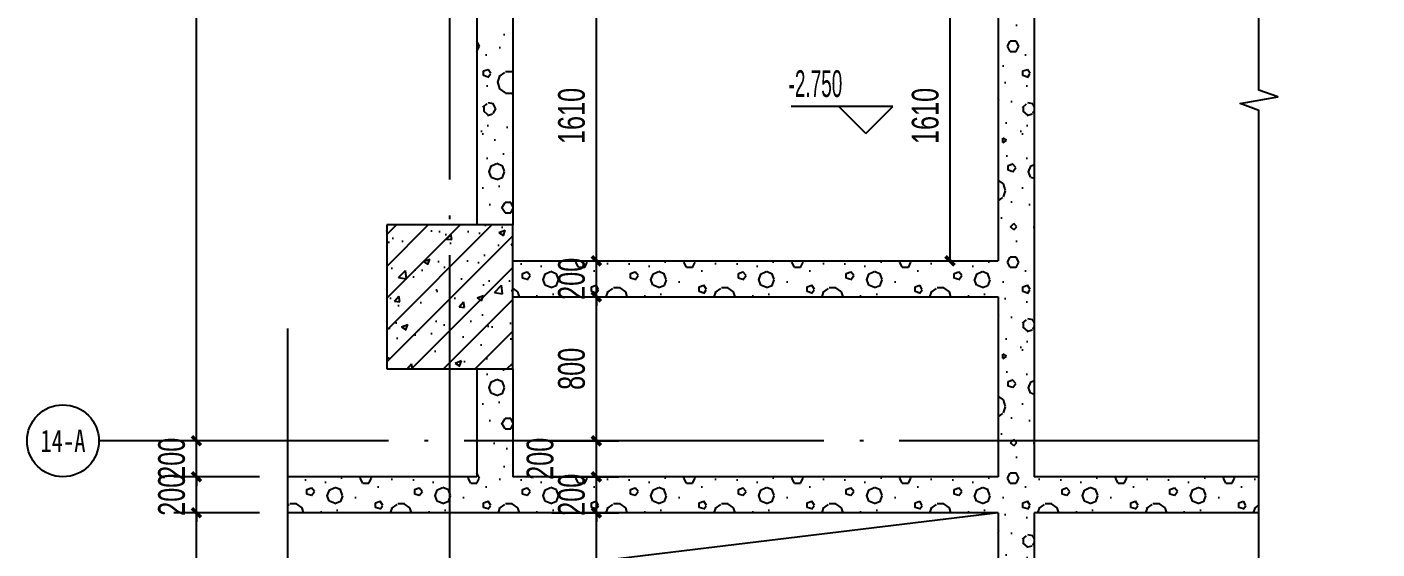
# Model space of a CAD drawing. Extents: x -26219 to 315419, y -160410 to -120810.
# Drawn here: x 240460 to 247967, y -135821 to -132921 of the extents above; entities that cross this region are included whole.
import ezdxf
from ezdxf.enums import TextEntityAlignment as Align
from ezdxf.xclip import XClip

# ---------------------------------------------------------------- set-up
doc = ezdxf.new("R2010")
doc.units = 0
doc.header["$LTSCALE"] = 1000
doc.header["$MEASUREMENT"] = 0
doc.header["$XCLIPFRAME"] = 0
doc.linetypes.add('104-14# 核心筒$2$DOTE', pattern=[2.42, 2, -0.2, 0.02, -0.2])
doc.linetypes.add('104-14# 核心筒$3$DOTE', pattern=[2.42, 2, -0.2, 0.02, -0.2])
for name, color, linetype in [('01-标注_尺寸', 124, 'Continuous'), ('01-标注_标高', 200, 'Continuous'), ('01-标注_符号', 200, 'Continuous'), ('02-TEXT_标注', 130, 'Continuous'), ('05-填充_天正', 26, 'Continuous'), ('104-13#14# B1核心筒$0$05-填充_天正', 26, 'Continuous'), ('104-13#14# B1核心筒$0$A_STR-砌块墙', 121, 'Continuous'), ('104-14# 核心筒$2$01-标注_轴线坐标', 132, 'Continuous'), ('104-14# 核心筒$2$A_AXIS-轴线', 36, '104-14# 核心筒$2$DOTE'), ('104-14# 核心筒$2$AXIS_TEXT', 7, 'Continuous'), ('104-14# 核心筒$3$A_AXIS-轴线', 36, '104-14# 核心筒$3$DOTE'), ('A-E_楼梯', 171, 'Continuous'), ('A_STR-砌块墙', 121, 'Continuous'), ('A_STR-砼柱', 51, 'Continuous')]:
    doc.layers.add(name, color=color, linetype=linetype)
doc.styles.add('104-14# 核心筒$3$_TCH_AXIS', font='STXIHEI_0.TTF', dxfattribs={"width": 0.75})
doc.styles.add('_TCH_DIM', font='ros.shx', dxfattribs={"width": 0.75, "bigfont": 'jd.shx'})
doc.styles.add('_TCH_DIM_T3', font='ros.shx', dxfattribs={"width": 0.705882, "bigfont": 'jd.shx'})
doc.dimstyles.new('_TCH_ARCH&&50', dxfattribs={"dimtxt": 148.75, "dimasz": 50, "dimexe": 125, "dimexo": 150, "dimgap": 63.125, "dimtad": 1, "dimdec": 0, "dimzin": 0, "dimdsep": 46, "dimtxsty": '_TCH_DIM_T3', "dimblk": 'ARCHTICK', "dimcen": 0.09, "dimclrt": 7, "dimazin": 2, "dimtfac": 1, "dimtdec": 0, "dimtix": 1, "dimtmove": 2, "dimatfit": 3, "dimfxl": 0, "dimtolj": 1, "dimtzin": 0, "dimarcsym": 0})
pattern_1 = [(0, (177, -183), (300, 600), [0, -600]), (0, (-174, -264), (300, 600), [0, -600]), (0, (21, -270), (300, 600), [0, -600]), (0, (234, -93), (300, 600), [0, -600]), (0, (-15, -300), (300, 600), [0, -600]), (0, (294, 285), (300, 600), [0, -600]), (0, (111, 237), (300, 600), [0, -600]), (0, (207, 162), (300, 600), [0, -600]), (0, (-282, 150), (300, 600), [0, -600]), (0, (12, 123), (300, 600), [0, -600]), (0, (-102, -30), (300, 600), [0, -600]), (0, (-96, -255), (300, 600), [0, -600]), (0, (129, -279), (300, 600), [0, -600]), (0, (294, -15), (300, 600), [0, -600]), (0, (-267, -108), (300, 600), [0, -600]), (0, (-216, -6), (300, 600), [0, -600]), (0, (18, -48), (300, 600), [0, -600]), (0, (-66, -135), (300, 600), [0, -600]), (0, (-114, 63), (300, 600), [0, -600]), (0, (-39, 288), (300, 600), [0, -600]), (0, (-243, -234), (300, 600), [0, -600]), (0, (87, 165), (300, 600), [0, -600]), (0, (-192, 174), (300, 600), [0, -600]), (0, (-240, 252), (300, 600), [0, -600]), (130.601294, (257.143, 97.143), (-1499.9999834, 1800.000008), [26.3416, -11037.111]), (18.43495, (214.29, 108.57), (1499.999994, 599.999996), [27.1052, -3767.6279]), (90, (214.3, 82.86), (300, 600), [25.7143, -1174.2857]), (161.56505, (240, 74.29), (-1500.000008, 599.999955), [27.1052, -3767.6279]), (53.1301, (240, 74.29), (300, 600), [28.5714, -2971.4285]), (135, (262.86, -231.43), (-300.00004, 599.99996), [24.2437, -1672.8126]), (45, (228.57, -231.43), (300, 600), [24.2437, -1672.8126]), (135, (245.71, -248.57), (-300.00004, 599.99996), [24.2437, -1672.8126]), (45, (245.71, -248.57), (300, 600), [24.2437, -1672.8126]), (116.56505, (-25.7, 171.43), (-5e-05, 1200), [31.9438, -638.8765]), (180, (-40, 200), (-300, 600), [34.2857, -565.7142]), (63.43495, (-88.57, 171.43), (3e-06, 1200), [31.9438, -638.8765]), (116.56505, (-74.3, 142.86), (-5e-05, 1200), [31.9438, -638.8765]), (0, (-74.3, 142.86), (300, 600), [34.2857, -565.7142]), (63.43495, (-40, 142.86), (3e-06, 1200), [31.9438, -638.8765]), (107.102728, (200, -31.429), (-899.9999656, 3000.0000048), [38.8613, -16282.9025]), (143.972626, (188.57, 5.714), (-5699.999928, 4199.999995), [38.8613, -8122.02]), (180, (157.14, 28.6), (-300, 600), [37.1429, -562.8571]), (36.027373, (88.57, 5.714), (5699.999958, 4199.999955), [38.8613, -8122.02]), (71.56505, (77.14, -28.57), (900.000005, 2999.999995), [36.1403, -3758.5928]), (107.102728, (88.571, -65.714), (-899.9999656, 3000.0000048), [38.8613, -16282.9025]), (143.972626, (120, -88.57), (-5699.999928, 4199.999995), [38.8613, -8122.02]), (0, (120, -88.6), (300, 600), [37.1429, -562.8571]), (36.027373, (157.143, -88.57), (5699.999958, 4199.999955), [38.8613, -8122.02]), (71.56505, (188.57, -65.71), (900.000005, 2999.999995), [36.1403, -3758.5928]), (150.255118, (205.714, 248.57), (-900.000002, 599.999993), [23.035, -4814.3196]), (90, (185.7, 237.14), (300, 600), [22.8571, -1177.1427]), (29.74488, (185.714, 237.14), (900, 599.999997), [23.035, -4814.3196]), (116.56505, (65.7, -177.14), (-5e-05, 1200), [31.9438, -638.8765]), (168.690067, (51.43, -148.57), (-2700.000002, 599.999985), [29.1373, -6089.6855]), (41.185925, (0, -162.857), (7499.9999546, 6599.9999423), [30.3718, -12725.802]), (90, (0, -191.43), (300, 600), [28.5714, -1171.4285]), (138.814074, (22.857, -211.429), (-7499.9998667, 6600.000042), [30.3718, -12725.802]), (16.699244, (22.857, -211.429), (9899.9999255, 2999.9999686), [29.8295, -12498.5375]), (60.945396, (51.43, -202.857), (299.9999992, 599.9999947), [29.4161, -12325.3395]), (109.983106, (-185.714, 74.286), (-1500.0000056, 4199.999989), [33.442, -14012.1975]), (155.556045, (-197.143, 105.714), (-3900.0000149, 1799.9999626), [34.523, -14465.1315]), (24.443955, (-260, 105.714), (3900.000002, 1799.9999913), [34.523, -14465.1315]), (70.016893, (-271.429, 74.286), (1500.0000045, 4199.9999896), [33.442, -14012.1975]), (109.983106, (-260, 42.857), (-1500.0000056, 4199.999989), [33.442, -14012.1975]), (160.016893, (-228.57, 31.43), (-1500.000001, 599.999973), [33.442, -6989.3775]), (19.983107, (-228.57, 31.43), (1499.999992, 599.999999), [33.442, -6989.3775]), (70.016893, (-197.143, 42.857), (1500.0000045, 4199.9999896), [33.442, -14012.1975]), (122.005383, (37.14, 20), (-300.00004, 599.99997), [26.9542, -5633.434]), (18.43495, (-2.86, 34.29), (1499.999994, 599.999996), [27.1052, -3767.6279]), (90, (-2.86, 8.57), (300, 600), [25.7143, -1174.2857]), (161.56505, (22.86, 0), (-1500.000008, 599.999955), [27.1052, -3767.6279]), (54.462322, (22.857, 0), (2099.999997, 2999.9999955), [24.5781, -10298.2115]), (116.56505, (-137.14, -125.7), (-5e-05, 1200), [31.9438, -638.8765]), (180, (-151.4, -97.14), (-300, 600), [31.4286, -568.5714]), (59.036243, (-200, -125.714), (300.000001, 599.999997), [33.3197, -6963.822]), (120.963756, (-182.857, -154.286), (-300.000041, 599.999972), [33.3197, -6963.822]), (0, (-182.86, -154.3), (300, 600), [31.4286, -568.5714]), (63.43495, (-151.43, -154.3), (3e-06, 1200), [31.9438, -638.8765])]

# ---------------------------------------------------------------- blocks, each defined once
blk = doc.blocks.new('104-13#14# B1核心筒')
at = {"layer": '104-13#14# B1核心筒$0$05-填充_天正'}
h = blk.add_hatch(dxfattribs=at)
h.set_pattern_fill('加气混凝土', color=256, scale=100, style=0)
h.set_pattern_definition([(0, (354, -366), (600, 1200), [0, -1200]), (0, (-348, -528), (600, 1200), [0, -1200]), (0, (42, -540), (600, 1200), [0, -1200]), (0, (468, -186), (600, 1200), [0, -1200]), (0, (-30, -600), (600, 1200), [0, -1200]), (0, (588, 570), (600, 1200), [0, -1200]), (0, (222, 474), (600, 1200), [0, -1200]), (0, (414, 324), (600, 1200), [0, -1200]), (0, (-564, 300), (600, 1200), [0, -1200]), (0, (24, 246), (600, 1200), [0, -1200]), (0, (-204, -60), (600, 1200), [0, -1200]), (0, (-192, -510), (600, 1200), [0, -1200]), (0, (258, -558), (600, 1200), [0, -1200]), (0, (588, -30), (600, 1200), [0, -1200]), (0, (-534, -216), (600, 1200), [0, -1200]), (0, (-432, -12), (600, 1200), [0, -1200]), (0, (36, -96), (600, 1200), [0, -1200]), (0, (-132, -270), (600, 1200), [0, -1200]), (0, (-228, 126), (600, 1200), [0, -1200]), (0, (-78, 576), (600, 1200), [0, -1200]), (0, (-486, -468), (600, 1200), [0, -1200]), (0, (174, 330), (600, 1200), [0, -1200]), (0, (-384, 348), (600, 1200), [0, -1200]), (0, (-480, 504), (600, 1200), [0, -1200]), (130.601294, (514.286, 194.286), (-2999.999967, 3600.000016), [52.683, -22074.222]), (18.43495, (428.57, 217.14), (2999.99999, 1200), [54.2105, -7535.256]), (90, (428.6, 165.7), (600, 1200), [51.4286, -2348.571]), (161.56505, (480, 148.57), (-3000.00002, 1199.9999), [54.2105, -7535.256]), (53.1301, (480, 148.57), (600, 1200), [57.143, -5942.857]), (135, (525.7, -462.86), (-600.0001, 1199.9999), [48.487, -3345.625]), (45, (457.14, -462.86), (600, 1200), [48.487, -3345.625]), (135, (491.43, -497.14), (-600.0001, 1199.9999), [48.487, -3345.625]), (45, (491.43, -497.14), (600, 1200), [48.487, -3345.625]), (116.56505, (-51.4, 342.9), (-0.0001, 2400), [63.888, -1277.753]), (180, (-80, 400), (-600, 1200), [68.5714, -1131.4285]), (63.43495, (-177.1, 342.9), (5e-06, 2400), [63.888, -1277.753]), (116.56505, (-148.6, 285.7), (-0.0001, 2400), [63.888, -1277.753]), (0, (-148.6, 285.7), (600, 1200), [68.5714, -1131.4285]), (63.43495, (-80, 285.7), (5e-06, 2400), [63.888, -1277.753]), (107.102728, (400, -62.857), (-1799.999931, 6000.00001), [77.723, -32565.805]), (143.972626, (377.14, 11.43), (-11399.999855, 8399.99999), [77.723, -16244.04]), (180, (314.3, 57.1), (-600, 1200), [74.286, -1125.714]), (36.027373, (177.14, 11.43), (11399.999916, 8399.99991), [77.723, -16244.04]), (71.56505, (154.29, -57.14), (1800, 6000), [72.281, -7517.186]), (107.102728, (177.143, -131.43), (-1799.999931, 6000.00001), [77.723, -32565.805]), (143.972626, (240, -177.14), (-11399.999855, 8399.99999), [77.723, -16244.04]), (0, (240, -177.1), (600, 1200), [74.286, -1125.714]), (36.027373, (314.29, -177.14), (11399.999916, 8399.99991), [77.723, -16244.04]), (71.56505, (377.14, -131.43), (1800, 6000), [72.281, -7517.186]), (150.25512, (411.43, 497.14), (-1800, 1199.99999), [46.07, -9628.639]), (90, (371.4, 474.3), (600, 1200), [45.714, -2354.2855]), (29.74488, (371.43, 474.29), (1800, 1200), [46.07, -9628.639]), (116.56505, (131.4, -354.3), (-0.0001, 2400), [63.888, -1277.753]), (168.69007, (102.86, -297.14), (-5400, 1199.99997), [58.2745, -12179.371]), (41.185925, (0, -325.714), (14999.99991, 13199.999885), [60.744, -25451.604]), (90, (0, -382.86), (600, 1200), [57.143, -2342.857]), (138.814074, (45.714, -422.857), (-14999.999733, 13200.000084), [60.744, -25451.604]), (16.699244, (45.714, -422.857), (19799.999851, 5999.999937), [59.659, -24997.075]), (60.945396, (102.86, -405.714), (599.999998, 1199.99999), [58.832, -24650.679]), (109.983106, (-371.43, 148.57), (-3000.000011, 8399.999978), [66.884, -28024.395]), (155.556045, (-394.286, 211.43), (-7800.00003, 3599.999925), [69.046, -28930.263]), (24.443955, (-520, 211.43), (7800.000004, 3599.999983), [69.046, -28930.263]), (70.016893, (-542.857, 148.57), (3000.000009, 8399.999979), [66.884, -28024.395]), (109.983106, (-520, 85.714), (-3000.000011, 8399.999978), [66.884, -28024.395]), (160.01689, (-457.14, 62.86), (-3000, 1199.999945), [66.884, -13978.755]), (19.983107, (-457.14, 62.86), (2999.999984, 1200), [66.884, -13978.755]), (70.016893, (-394.286, 85.714), (3000.000009, 8399.999979), [66.884, -28024.395]), (122.00538, (74.29, 40), (-600.00008, 1199.99994), [53.9085, -11266.868]), (18.43495, (-5.71, 68.57), (2999.99999, 1200), [54.2105, -7535.256]), (90, (-5.7, 17.14), (600, 1200), [51.4286, -2348.571]), (161.56505, (45.71, 0), (-3000.00002, 1199.9999), [54.2105, -7535.256]), (54.46232, (45.714, 0), (4199.999994, 5999.99999), [49.156, -20596.423]), (116.56505, (-274.3, -251.4), (-0.0001, 2400), [63.888, -1277.753]), (180, (-302.9, -194.3), (-600, 1200), [62.857, -1137.143]), (59.03624, (-400, -251.43), (600, 1199.999994), [66.6395, -13927.644]), (120.963756, (-365.71, -308.57), (-600.00008, 1199.999945), [66.6395, -13927.644]), (0, (-365.7, -308.6), (600, 1200), [62.857, -1137.143]), (63.43495, (-302.9, -308.6), (5e-06, 2400), [63.888, -1277.753])])
h.paths.add_polyline_path([(167650, 1400), (163750, 1400), (163750, 1200), (167750, 1200), (167750, 1333.3)])
at = {"layer": '104-13#14# B1核心筒$0$A_STR-砌块墙'}
for p, q in [((167650, 1400), (163750, 1400)), ((163750, 1200), (167750, 1200))]:
    blk.add_line(p, q, dxfattribs=at)
blk = doc.blocks.new('104-14# 核心筒')
at = {"layer": '104-14# 核心筒$2$A_AXIS-轴线'}
for p, q in [((41400, 54018.4), (41400, -8545.1)), ((95400, 54018.4), (95400, -8545.1))]:
    blk.add_line(p, q, dxfattribs=at)
blk = doc.blocks.new('_ArchTick')
at = {"color": 0, "linetype": 'ByBlock', "const_width": 0.4}
blk.add_lwpolyline([(-0.5, -0.5), (0.5, 0.5)], dxfattribs=at)
blk = doc.blocks.new('*D1304')
at = {"layer": '01-标注_尺寸', "color": 0, "lineweight": -2, "transparency": 16777216}
for p, q in [((241753.2, -135619.8), (241276.7, -135619.8)), ((241401.7, -137619.9), (241401.7, -135619.8)), ((241753.2, -137619.9), (241276.7, -137619.9))]:
    blk.add_line(p, q, dxfattribs=at)
at = {"layer": 'Defpoints', "color": 0, "transparency": 16777216}
for p in [(241401.7, -135619.8), (241903.2, -135619.8), (241903.2, -137619.9)]:
    blk.add_point(p, dxfattribs=at)
at = {"layer": '01-标注_尺寸', "color": 0, "lineweight": -2, "transparency": 16777216, "xscale": 50, "yscale": 50, "zscale": 50}
for p, rotation in [((241401.7, -135619.8), 90), ((241401.7, -137619.9), 270)]:
    blk.add_blockref('_ArchTick', p, dxfattribs=dict(at, rotation=rotation))
at = {"layer": '01-标注_尺寸', "color": 7, "transparency": 16777216, "insert": (241264.2, -136619.8), "char_height": 148.75, "attachment_point": 5, "rotation": 90, "style": '_TCH_DIM_T3'}
blk.add_mtext('\\A1;2000', dxfattribs=at)
blk = doc.blocks.new('*D1305')
at = {"layer": '01-标注_尺寸', "color": 0, "lineweight": -2, "transparency": 16777216}
for p, q in [((241753.2, -135419.8), (241276.7, -135419.8)), ((241401.7, -135419.8), (241401.7, -135369.8)), ((241401.7, -135619.8), (241401.7, -135419.8)), ((241753.2, -135619.8), (241276.7, -135619.8)), ((241401.7, -135619.8), (241401.7, -135669.8))]:
    blk.add_line(p, q, dxfattribs=at)
at = {"layer": 'Defpoints', "color": 0, "transparency": 16777216}
for p in [(241401.7, -135419.8), (241903.2, -135419.8), (241903.2, -135619.8)]:
    blk.add_point(p, dxfattribs=at)
at = {"layer": '01-标注_尺寸', "color": 0, "lineweight": -2, "transparency": 16777216, "xscale": 50, "yscale": 50, "zscale": 50}
for p, rotation in [((241401.7, -135419.8), 270), ((241401.7, -135619.8), 90)]:
    blk.add_blockref('_ArchTick', p, dxfattribs=dict(at, rotation=rotation))
at = {"layer": '01-标注_尺寸', "color": 7, "transparency": 16777216, "insert": (241264.2, -135519.8), "char_height": 148.75, "attachment_point": 5, "rotation": 90, "style": '_TCH_DIM_T3'}
blk.add_mtext('\\A1;200', dxfattribs=at)
blk = doc.blocks.new('*D1306')
at = {"layer": '01-标注_尺寸', "color": 0, "lineweight": -2, "transparency": 16777216}
for p, q in [((241401.7, -135219.9), (241401.7, -135169.9)), ((241753.2, -135219.9), (241276.7, -135219.9)), ((241401.7, -135419.8), (241401.7, -135219.9)), ((241753.2, -135419.8), (241276.7, -135419.8)), ((241401.7, -135419.8), (241401.7, -135469.8))]:
    blk.add_line(p, q, dxfattribs=at)
at = {"layer": 'Defpoints', "color": 0, "transparency": 16777216}
for p in [(241401.7, -135219.9), (241903.2, -135219.9), (241903.2, -135419.8)]:
    blk.add_point(p, dxfattribs=at)
at = {"layer": '01-标注_尺寸', "color": 0, "lineweight": -2, "transparency": 16777216, "xscale": 50, "yscale": 50, "zscale": 50}
for p, rotation in [((241401.7, -135219.9), 270), ((241401.7, -135419.8), 90)]:
    blk.add_blockref('_ArchTick', p, dxfattribs=dict(at, rotation=rotation))
at = {"layer": '01-标注_尺寸', "color": 7, "transparency": 16777216, "insert": (241264.2, -135319.8), "char_height": 148.75, "attachment_point": 5, "rotation": 90, "style": '_TCH_DIM_T3'}
blk.add_mtext('\\A1;200', dxfattribs=at)
blk = doc.blocks.new('*D1307')
at = {"layer": '01-标注_尺寸', "color": 0, "lineweight": -2, "transparency": 16777216}
for p, q in [((241753.2, -128869.8), (241276.7, -128869.8)), ((241401.7, -135219.9), (241401.7, -128869.8)), ((241753.2, -135219.9), (241276.7, -135219.9))]:
    blk.add_line(p, q, dxfattribs=at)
at = {"layer": 'Defpoints', "color": 0, "transparency": 16777216}
for p in [(241401.7, -128869.8), (241903.2, -128869.8), (241903.2, -135219.9)]:
    blk.add_point(p, dxfattribs=at)
at = {"layer": '01-标注_尺寸', "color": 0, "lineweight": -2, "transparency": 16777216, "xscale": 50, "yscale": 50, "zscale": 50}
for p, rotation in [((241401.7, -128869.8), 90), ((241401.7, -135219.9), 270)]:
    blk.add_blockref('_ArchTick', p, dxfattribs=dict(at, rotation=rotation))
at = {"layer": '01-标注_尺寸', "color": 7, "transparency": 16777216, "insert": (241264.2, -132044.8), "char_height": 148.75, "attachment_point": 5, "rotation": 90, "style": '_TCH_DIM_T3'}
blk.add_mtext('\\A1;6350', dxfattribs=at)
blk = doc.blocks.new('*D1454')
at = {"layer": '01-标注_尺寸', "color": 0, "lineweight": -2, "transparency": 16777216}
for p, q in [((243378.4, -135619.8), (243750.8, -135619.8)), ((243625.8, -137619.8), (243625.8, -135619.8)), ((243378.4, -137619.8), (243750.8, -137619.8))]:
    blk.add_line(p, q, dxfattribs=at)
at = {"layer": 'Defpoints', "color": 0, "transparency": 16777216}
for p in [(243228.4, -135619.8), (243625.8, -135619.8), (243228.4, -137619.8)]:
    blk.add_point(p, dxfattribs=at)
at = {"layer": '01-标注_尺寸', "color": 0, "lineweight": -2, "transparency": 16777216, "xscale": 50, "yscale": 50, "zscale": 50}
for p, rotation in [((243625.8, -135619.8), 90), ((243625.8, -137619.8), 270)]:
    blk.add_blockref('_ArchTick', p, dxfattribs=dict(at, rotation=rotation))
at = {"layer": '01-标注_尺寸', "color": 7, "transparency": 16777216, "insert": (243488.3, -136619.8), "char_height": 148.75, "attachment_point": 5, "rotation": 90, "style": '_TCH_DIM_T3'}
blk.add_mtext('\\A1;2000', dxfattribs=at)
blk = doc.blocks.new('*D1455')
at = {"layer": '01-标注_尺寸', "color": 0, "lineweight": -2, "transparency": 16777216}
for p, q in [((243378.4, -135419.8), (243750.8, -135419.8)), ((243625.8, -135419.8), (243625.8, -135369.8)), ((243625.8, -135619.8), (243625.8, -135419.8)), ((243378.4, -135619.8), (243750.8, -135619.8)), ((243625.8, -135619.8), (243625.8, -135669.8))]:
    blk.add_line(p, q, dxfattribs=at)
at = {"layer": 'Defpoints', "color": 0, "transparency": 16777216}
for p in [(243228.4, -135419.8), (243625.8, -135419.8), (243228.4, -135619.8)]:
    blk.add_point(p, dxfattribs=at)
at = {"layer": '01-标注_尺寸', "color": 0, "lineweight": -2, "transparency": 16777216, "xscale": 50, "yscale": 50, "zscale": 50}
for p, rotation in [((243625.8, -135419.8), 270), ((243625.8, -135619.8), 90)]:
    blk.add_blockref('_ArchTick', p, dxfattribs=dict(at, rotation=rotation))
at = {"layer": '01-标注_尺寸', "color": 7, "transparency": 16777216, "insert": (243488.3, -135519.8), "char_height": 148.75, "attachment_point": 5, "rotation": 90, "style": '_TCH_DIM_T3'}
blk.add_mtext('\\A1;200', dxfattribs=at)
blk = doc.blocks.new('*D1456')
at = {"layer": '01-标注_尺寸', "color": 0, "lineweight": -2, "transparency": 16777216}
for p, q in [((243378.4, -135219.9), (243750.8, -135219.9)), ((243625.8, -135419.8), (243625.8, -135219.9)), ((243378.4, -135419.8), (243750.8, -135419.8))]:
    blk.add_line(p, q, dxfattribs=at)
at = {"layer": 'Defpoints', "color": 0, "transparency": 16777216}
for p in [(243228.4, -135219.9), (243625.8, -135219.9), (243228.4, -135419.8)]:
    blk.add_point(p, dxfattribs=at)
at = {"layer": '01-标注_尺寸', "color": 0, "lineweight": -2, "transparency": 16777216, "xscale": 50, "yscale": 50, "zscale": 50}
for p, rotation in [((243625.8, -135219.9), 90), ((243625.8, -135419.8), 270)]:
    blk.add_blockref('_ArchTick', p, dxfattribs=dict(at, rotation=rotation))
at = {"layer": '01-标注_尺寸', "color": 7, "transparency": 16777216, "insert": (243313.3, -135319.8), "char_height": 148.75, "attachment_point": 5, "rotation": 90, "style": '_TCH_DIM_T3'}
blk.add_mtext('\\A1;200', dxfattribs=at)
blk = doc.blocks.new('*D1457')
at = {"layer": '01-标注_尺寸', "color": 0, "lineweight": -2, "transparency": 16777216}
for p, q in [((243378.4, -134419.9), (243750.8, -134419.9)), ((243625.8, -135219.9), (243625.8, -134419.9)), ((243378.4, -135219.9), (243750.8, -135219.9))]:
    blk.add_line(p, q, dxfattribs=at)
at = {"layer": 'Defpoints', "color": 0, "transparency": 16777216}
for p in [(243228.4, -134419.9), (243625.8, -134419.9), (243228.4, -135219.9)]:
    blk.add_point(p, dxfattribs=at)
at = {"layer": '01-标注_尺寸', "color": 0, "lineweight": -2, "transparency": 16777216, "xscale": 50, "yscale": 50, "zscale": 50}
for p, rotation in [((243625.8, -134419.9), 90), ((243625.8, -135219.9), 270)]:
    blk.add_blockref('_ArchTick', p, dxfattribs=dict(at, rotation=rotation))
at = {"layer": '01-标注_尺寸', "color": 7, "transparency": 16777216, "insert": (243488.3, -134819.9), "char_height": 148.75, "attachment_point": 5, "rotation": 90, "style": '_TCH_DIM_T3'}
blk.add_mtext('\\A1;800', dxfattribs=at)
blk = doc.blocks.new('*D1458')
at = {"layer": '01-标注_尺寸', "color": 0, "lineweight": -2, "transparency": 16777216}
for p, q in [((243378.4, -134219.9), (243750.8, -134219.9)), ((243625.8, -134219.9), (243625.8, -134169.9)), ((243625.8, -134419.9), (243625.8, -134219.9)), ((243378.4, -134419.9), (243750.8, -134419.9)), ((243625.8, -134419.9), (243625.8, -134469.9))]:
    blk.add_line(p, q, dxfattribs=at)
at = {"layer": 'Defpoints', "color": 0, "transparency": 16777216}
for p in [(243228.4, -134219.9), (243625.8, -134219.9), (243228.4, -134419.9)]:
    blk.add_point(p, dxfattribs=at)
at = {"layer": '01-标注_尺寸', "color": 0, "lineweight": -2, "transparency": 16777216, "xscale": 50, "yscale": 50, "zscale": 50}
for p, rotation in [((243625.8, -134219.9), 270), ((243625.8, -134419.9), 90)]:
    blk.add_blockref('_ArchTick', p, dxfattribs=dict(at, rotation=rotation))
at = {"layer": '01-标注_尺寸', "color": 7, "transparency": 16777216, "insert": (243488.3, -134319.9), "char_height": 148.75, "attachment_point": 5, "rotation": 90, "style": '_TCH_DIM_T3'}
blk.add_mtext('\\A1;200', dxfattribs=at)
blk = doc.blocks.new('*D1459')
at = {"layer": '01-标注_尺寸', "color": 0, "lineweight": -2, "transparency": 16777216}
for p, q in [((243378.4, -132609.8), (243750.8, -132609.8)), ((243625.8, -134219.9), (243625.8, -132609.8)), ((243378.4, -134219.9), (243750.8, -134219.9))]:
    blk.add_line(p, q, dxfattribs=at)
at = {"layer": 'Defpoints', "color": 0, "transparency": 16777216}
for p in [(243228.4, -132609.8), (243625.8, -132609.8), (243228.4, -134219.9)]:
    blk.add_point(p, dxfattribs=at)
at = {"layer": '01-标注_尺寸', "color": 0, "lineweight": -2, "transparency": 16777216, "xscale": 50, "yscale": 50, "zscale": 50}
for p, rotation in [((243625.8, -132609.8), 90), ((243625.8, -134219.9), 270)]:
    blk.add_blockref('_ArchTick', p, dxfattribs=dict(at, rotation=rotation))
at = {"layer": '01-标注_尺寸', "color": 7, "transparency": 16777216, "insert": (243488.3, -133414.9), "char_height": 148.75, "attachment_point": 5, "rotation": 90, "style": '_TCH_DIM_T3'}
blk.add_mtext('\\A1;1610', dxfattribs=at)
blk = doc.blocks.new('*D1463')
at = {"layer": '01-标注_尺寸', "color": 0, "lineweight": -2, "transparency": 16777216}
for p, q in [((245345.5, -132609.8), (245717.8, -132609.8)), ((245592.8, -134219.9), (245592.8, -132609.8)), ((245345.5, -134219.9), (245717.8, -134219.9))]:
    blk.add_line(p, q, dxfattribs=at)
at = {"layer": 'Defpoints', "color": 0, "transparency": 16777216}
for p in [(245195.5, -132609.8), (245592.8, -132609.8), (245195.5, -134219.9)]:
    blk.add_point(p, dxfattribs=at)
at = {"layer": '01-标注_尺寸', "color": 0, "lineweight": -2, "transparency": 16777216, "xscale": 50, "yscale": 50, "zscale": 50}
for p, rotation in [((245592.8, -132609.8), 90), ((245592.8, -134219.9), 270)]:
    blk.add_blockref('_ArchTick', p, dxfattribs=dict(at, rotation=rotation))
at = {"layer": '01-标注_尺寸', "color": 7, "transparency": 16777216, "insert": (245455.3, -133414.9), "char_height": 148.75, "attachment_point": 5, "rotation": 90, "style": '_TCH_DIM_T3'}
blk.add_mtext('\\A1;1610', dxfattribs=at)

msp = doc.modelspace()

# ---------------------------------------------------------------- hatches: boundary and pattern name
at = {"layer": '05-填充_天正'}
h = msp.add_hatch(dxfattribs=at)
h.set_pattern_fill('加气混凝土', color=256, scale=50, style=0)
h.set_pattern_definition(pattern_1)
h.paths.add_polyline_path([(242960.6, -134019.9), (243160.6, -134019.9), (243160.6, -130029.9), (242960.6, -130029.9)])
h = msp.add_hatch(dxfattribs=at)
h.set_pattern_fill('加气混凝土', color=256, scale=50, style=0)
h.set_pattern_definition(pattern_1)
h.paths.add_polyline_path([(246060.6, -130029.9), (245860.6, -130029.9), (245860.6, -134219.9), (245927.3, -134319.9), (246060.6, -134319.9)])
h = msp.add_hatch(dxfattribs=at)
h.set_pattern_fill('钢筋混凝土', color=256, scale=50, style=0)
h.set_pattern_definition([(45, (0, 0), (-88.38835, 88.38835), []), (50, (0, 0), (358.6301, -31.37607), [37.5, -412.5]), (355, (0, 0), (-69.37567, 376.09607), [30, -330]), (100.4514, (29.9, -2.6), (289.2547, 344.71977), [31.8701, -350.57106]), (46.1842, (0, 100), (533.6205, -82.7595), [56.25, -618.75]), (96.6356, (44.47, 93.1), (467.3314, 487.0589), [47.8051, -525.8565]), (351.1842, (0, 100), (467.331, 487.0593), [45, -495]), (21, (50, 75), (298.45353, -201.30945), [37.5, -412.5]), (326, (50, 75), (121.65767, 362.575), [30, -330]), (71.4514, (74.87, 58.22), (420.1113, 161.26525), [31.8701, -350.57106]), (37.5, (0, 0), (6.07993, 166.446927), [0, -326, 0, -335, 0, -331.25]), (7.5, (0, 0), (131.53477, 197.20586), [0, -191, 0, -318.5, 0, -126.25]), (327.5, (-111.5, 0), (266.91122, -11.277436), [0, -125, 0, -390, 0, -517.5]), (317.5, (-161.5, 0), (291.59308, 50.0525), [0, -162.5, 0, -259, 0, -367.5])])
h.paths.add_polyline_path([(242460.6, -134819.9), (243160.6, -134819.9), (243160.6, -134019.9), (242460.6, -134019.9)])
h = msp.add_hatch(dxfattribs=at)
h.set_pattern_fill('加气混凝土', color=256, scale=50, style=0)
h.set_pattern_definition(pattern_1)
h.paths.add_polyline_path([(243160.6, -134219.9), (243160.6, -134419.9), (245860.6, -134419.9), (245927.3, -134319.9), (245860.6, -134219.9)])
h = msp.add_hatch(dxfattribs=at)
h.set_pattern_fill('加气混凝土', color=256, scale=50, style=0)
h.set_pattern_definition(pattern_1)
h.paths.add_polyline_path([(245927.3, -134319.9), (245860.6, -134419.9), (245860.6, -135419.8), (245960.6, -135519.8), (246060.6, -135419.8), (246060.6, -134319.9)])
h = msp.add_hatch(dxfattribs=at)
h.set_pattern_fill('加气混凝土', color=256, scale=50, style=0)
h.set_pattern_definition(pattern_1)
h.paths.add_polyline_path([(243160.6, -134819.9), (242960.6, -134819.9), (242960.6, -135419.8), (243060.6, -135486.4), (243160.6, -135419.8)])
h = msp.add_hatch(dxfattribs=at)
h.set_pattern_fill('加气混凝土', color=256, scale=50, style=0)
h.set_pattern_definition(pattern_1)
h.paths.add_polyline_path([(243060.6, -135486.4), (242960.6, -135419.8), (241910.6, -135419.8), (241910.6, -135619.8), (243060.6, -135619.8)])
h = msp.add_hatch(dxfattribs=at)
h.set_pattern_fill('加气混凝土', color=256, scale=50, style=0)
h.set_pattern_definition(pattern_1)
h.paths.add_polyline_path([(245960.6, -135519.8), (245860.6, -135419.8), (243160.6, -135419.8), (243060.6, -135486.4), (243060.6, -135619.8), (245860.6, -135619.8)])
h = msp.add_hatch(dxfattribs=at)
h.set_pattern_fill('加气混凝土', color=256, scale=50, style=0)
h.set_pattern_definition(pattern_1)
h.paths.add_polyline_path([(247310.6, -135419.8), (246060.6, -135419.8), (245960.6, -135519.8), (246060.6, -135619.8), (247310.6, -135619.8)])
h = msp.add_hatch(dxfattribs=at)
h.set_pattern_fill('加气混凝土', color=256, scale=50, style=0)
h.set_pattern_definition(pattern_1)
h.paths.add_polyline_path([(245960.6, -135519.8), (245860.6, -135619.8), (245860.6, -137619.8), (246060.6, -137619.8), (246060.6, -135619.8)])

# ---------------------------------------------------------------- linework, layer by layer
at = {"layer": '01-标注_标高'}
for p, q in [((245274.2, -133361.9), (244709.9, -133361.9)), ((245124.2, -133511.9), (244974.2, -133361.9)), ((245124.2, -133511.9), (245274.2, -133361.9))]:
    msp.add_line(p, q, dxfattribs=at)
at = {"layer": '01-标注_符号'}
for points in [[(247310.6, -138693.8), (247310.6, -133384.1), (247205.6, -133345.9), (247415.6, -133308.9), (247310.6, -133271.6), (247310.6, -127962)], [(241910.6, -138693.8), (241910.6, -136701.4), (241805.6, -136663.2), (242015.6, -136626.2), (241910.6, -136588.9), (241910.6, -134596.5)]]:
    msp.add_lwpolyline(points, dxfattribs=at)
at = {"layer": '104-14# 核心筒$2$01-标注_轴线坐标'}
msp.add_line((241693.7, -135219.9), (240859.7, -135219.9), dxfattribs=at)
msp.add_circle((240659.7, -135219.9), 200, dxfattribs=at)
at = {"layer": '104-14# 核心筒$3$A_AXIS-轴线'}
for p, q in [((242810.6, -138607.5), (242810.6, -127385.8)), ((247310.6, -135219.9), (241693.7, -135219.9))]:
    msp.add_line(p, q, dxfattribs=at)
at = {"layer": 'A-E_楼梯'}
msp.add_lwpolyline([(245860.6, -135619.8), (242414.9, -136037.4), (241910.6, -137619.8)], dxfattribs=at)
at = {"layer": 'A_STR-砌块墙'}
for p, q in [((242960.6, -130029.9), (242960.6, -134019.9)), ((243160.6, -130029.9), (243160.6, -134019.9)), ((245860.6, -130029.9), (245860.6, -134219.9)), ((246060.6, -130029.9), (246060.6, -134319.9)), ((243160.6, -134219.9), (245860.6, -134219.9)), ((246060.6, -134319.9), (246060.6, -135419.8)), ((243160.6, -134419.9), (245860.6, -134419.9)), ((245860.6, -134419.9), (245860.6, -135419.8)), ((242960.6, -134819.9), (242960.6, -135419.8)), ((243160.6, -134819.9), (243160.6, -135419.8)), ((242960.6, -135419.8), (241910.6, -135419.8)), ((241910.6, -135619.8), (241910.6, -135419.8)), ((245860.6, -135419.8), (243160.6, -135419.8)), ((247310.6, -135419.8), (246060.6, -135419.8)), ((247310.6, -135619.8), (247310.6, -135419.8)), ((243060.6, -135619.8), (241910.6, -135619.8)), ((245860.6, -135619.8), (243060.6, -135619.8)), ((245860.6, -135619.8), (245860.6, -137619.8)), ((247310.6, -135619.8), (246060.6, -135619.8)), ((246060.6, -135619.8), (246060.6, -137619.8))]:
    msp.add_line(p, q, dxfattribs=at)
at = {"layer": 'A_STR-砼柱'}
for p, q in [((243160.6, -134019.9), (242460.6, -134019.9)), ((242460.6, -134019.9), (242460.6, -134819.9)), ((243160.6, -134819.9), (243160.6, -134019.9)), ((242460.6, -134819.9), (243160.6, -134819.9))]:
    msp.add_line(p, q, dxfattribs=at)

# ---------------------------------------------------------------- block references
ref = msp.add_blockref('104-13#14# B1核心筒', (83110.6, -136819.8))
XClip(ref).set_block_clipping_path([(166599.9946633652, -1823.14907876), (171999.9946633652, 8745.6171003908)])
ref = msp.add_blockref('104-14# 核心筒', (201591, -159600))
XClip(ref).set_block_clipping_path([(32000, 6700), (42400, 18198.7390783391)])
ref = msp.add_blockref('104-14# 核心筒', (150626, -164550))
XClip(ref).set_block_clipping_path([(94550.0000000024, 12139.8027840568), (105750.0000113929, 22499.9999875159)])

# ---------------------------------------------------------------- texts
at = {"layer": '02-TEXT_标注', "style": '_TCH_DIM', "width": 0.529412}
msp.add_text('-2.750', height=148.75, dxfattribs=at).set_placement((244694.9, -133309.4))
at = {"layer": '104-14# 核心筒$2$AXIS_TEXT', "style": '104-14# 核心筒$3$_TCH_AXIS', "width": 0.923853}
msp.add_text('14-A', height=124.12, dxfattribs=at).set_placement((240534.2, -135281.9), (240785.2, -135281.9), align=Align.FIT)

# ---------------------------------------------------------------- dimensions: what is measured, and where the dimension line sits
at = {"layer": '01-标注_尺寸'}
for p1, p2, distance, picture, middle in [((241903.2, -135219.9), (241903.2, -128869.8), 501.6, '*D1307', (241264.2, -132044.8)), ((243228.4, -134219.9), (243228.4, -132609.8), -397.4, '*D1459', (243488.3, -133414.9)), ((245195.5, -134219.9), (245195.5, -132609.8), -397.4, '*D1463', (245455.3, -133414.9)), ((243228.4, -134419.9), (243228.4, -134219.9), -397.4, '*D1458', (243488.3, -134319.9)), ((243228.4, -135219.9), (243228.4, -134419.9), -397.4, '*D1457', (243488.3, -134819.9)), ((241903.2, -135419.8), (241903.2, -135219.9), 501.6, '*D1306', (241264.2, -135319.8)), ((241903.2, -135619.8), (241903.2, -135419.8), 501.6, '*D1305', (241264.2, -135519.8)), ((243228.4, -135619.8), (243228.4, -135419.8), -397.4, '*D1455', (243488.3, -135519.8)), ((241903.2, -137619.9), (241903.2, -135619.8), 501.6, '*D1304', (241264.2, -136619.8)), ((243228.4, -137619.8), (243228.4, -135619.8), -397.4, '*D1454', (243488.3, -136619.8))]:
    dim = msp.add_aligned_dim(p1=p1, p2=p2, distance=distance, dimstyle='_TCH_ARCH&&50', dxfattribs=at)
    dim.commit()
    dim.dimension.update_dxf_attribs({"geometry": picture, "text_midpoint": middle})
dim = msp.add_linear_dim(base=(243625.8, -135219.9), p1=(243228.4, -135419.8), p2=(243228.4, -135219.9), angle=90, dimstyle='_TCH_ARCH&&50', dxfattribs=at)
dim.commit()
dim.dimension.update_dxf_attribs({"geometry": '*D1456', "text_midpoint": (243313.3, -135319.8), "dimtype": 161})

doc.saveas('drawing.dxf')
